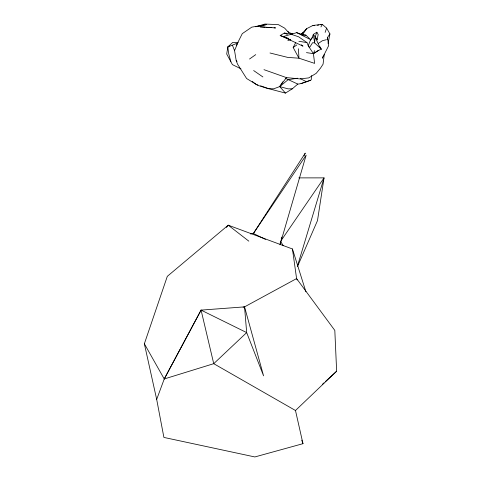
<?xml version="1.0" encoding="UTF-8"?>
<svg xmlns="http://www.w3.org/2000/svg" width="481" height="481" viewBox="0 0 481 481"><rect width="100%" height="100%" fill="white"/><g stroke="black" fill="none" stroke-linecap="round" stroke-linejoin="round"><path stroke-width="0.72" d="M324.242 54.323L323.07 64.183L320.514 68.104L316.191 73.346L308.766 77.892L300.084 78.908L286.442 77.615L263.979 69.667M311.562 75.577L311.237 79.738L310.636 80.255L301.046 83.58L298.545 84.025L297.781 84.073L285.762 78.481M317.238 39.081L318.175 34.5L316.889 32.221L315.139 36.965L314.628 42.899L321.392 49.194L318.079 50.583L313.414 53.65L306.463 52.627M238.209 42.526L232.714 42.418L227.832 46.976L226.707 54.022L232.401 64.61L240.963 68.843M328.096 43.476L329.93 33.935L326.599 28.102L322.312 24.393L312.945 25.445L306.65 28.674L301.509 33.947L302.681 33.183M280.152 243.464L280.435 242.081M292.177 33.923L284.307 33.057L280.189 35.552L288.606 38.414M281.187 239.213L281.788 237.049M322.769 56.836L322.378 58.183L328.613 45.743L327.549 37.422L329.93 33.935M280.002 244.805L306.144 155.159L253.385 233.501L250.433 233.916M297.426 266.215L324.044 177.874L298.791 177.886M292.442 248.972L296.591 278.589L244.546 306.872L201.082 310.113L213.732 363.678L295.484 410.503L302.976 443.68L254.852 456.95L163.901 437.427L156.68 399.386L144.36 343.771L167.304 276.347L228.234 225.174L292.442 248.972L305.898 291.763M325.138 32.401L326.599 28.102M156.68 399.386L164.243 378.974L201.082 310.113L246.675 332.599L263.564 375.835L244.546 306.872L243.091 307.173M314.634 50.631L313.414 53.65L314.622 63.378L298.954 58.189L287.764 57.413L269.997 52.988M304.076 155.91L305.243 153.144L253.385 233.501L265.476 239.382M297.619 78.217L288.143 79.684L279.72 86.586L273.737 88.805L268.194 88.672L257.75 85.311L246.603 78.523L237.512 64.093L236.177 60.474L234.554 50.583L237.464 43.669M297.589 266.288L317.502 220.569L324.044 177.874L280.579 241.384L283.315 245.761M236.249 45.641L242.286 33.64L251.773 27.152L266.666 24.561L258.694 26.269M201.082 310.113L164.243 378.974L144.36 343.771M298.442 48.767L298.954 58.189L293.176 47.505L295.568 42.869M260.588 85.84L268.837 88.714L285.455 93.092L292.328 88.805L297.781 84.073M320.935 26.936L322.312 24.393L320.202 24.747M282.834 81.782L279.72 86.586L285.455 93.092M302.471 34.788L306.65 28.674M286.442 77.615L279.72 86.586L288.065 88.859L292.328 88.805M310.522 40.121L311.748 38.522L313.323 34.404L316.889 32.221M226.413 227.501L228.234 225.174L248.833 241.161M312.56 37.446L310.6 39.652L308.261 45.791L313.414 53.65L318.614 50.427M295.484 410.503L336.64 371.212L334.818 330.423L296.591 278.589L297.168 279.966M322.3 384.403L323.953 382.882M325.607 381.355L336.64 371.212M230.88 61.815L228.571 53.181L227.832 46.976L229.425 45.743M249.531 59.013L255.736 54.636M293.176 47.505L296.873 44.907M318.374 43.392L322.33 40.765L326.431 39.676M300.829 34.247L303.204 32.75M227.832 46.976L237.758 42.977M301.046 83.58L310.636 80.255M282.75 36.73L296.741 32.648L302.477 34.746L305.922 35.167L310.6 39.652L296.741 32.648M164.243 378.974L213.732 363.678L246.675 332.599L244.546 306.872M255.766 26.786L264.971 24.05L278.379 24.627L284.68 28.151L288.287 32.173L292.322 33.898M287.842 40.53L290.632 39.743M317.394 25.222L318.801 24.988M265.193 27.189L260.011 26.822L275.553 27.922L274.074 27.82M266.672 27.291L271.855 27.664M301.569 34.8L305.922 35.167M312.945 25.445L314.586 25.703M298.887 41.294L306.968 42.581L308.261 45.791L309.517 47.577L312.614 42.689L314.628 42.899L313.323 34.404L317.49 39.875M257.966 84.975L256.271 84.536L252.309 81.487M290.795 34.157L298.653 36.809L306.968 42.581M280.189 35.552L282.78 36.592M290.734 39.893L283.423 36.851L303.012 46.17L301.334 44.781M284.307 33.057L287.434 34.422M300.318 78.625L306.553 81.794M253.649 70.551L262.879 76.948M236.177 60.474L237.025 61.64M319.618 46.218L321.392 49.194M288.053 31.355L288.678 32.582M315.139 36.965L319.985 47.661M232.437 45.286L234.554 50.583M301.755 440.193L302.976 443.68M327.549 37.422L327.585 39.676"/></g></svg>
